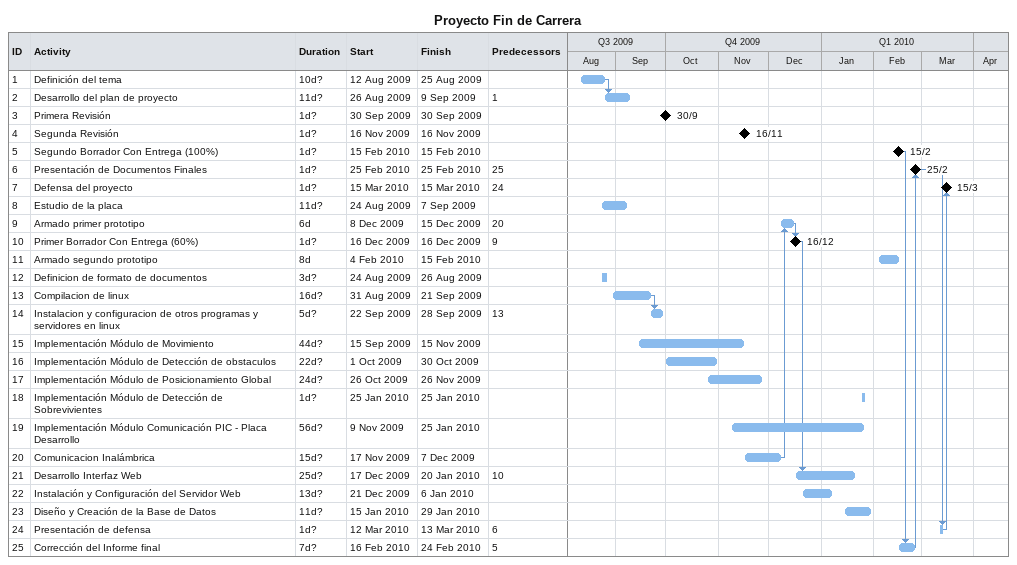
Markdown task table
Proyecto Fin de Carrera

| ID | Task | Duration | Start | Finish | Predecessors |
|---|---|---|---|---|---|
| 1 | Definición del tema | 10d? | 2009-08-12 | 2009-08-25 |  |
| 2 | Desarrollo del plan de proyecto | 11d? | 2009-08-26 | 2009-09-09 | 1 |
| 3 | Primera Revisión | 1d? | 2009-09-30 | 2009-09-30 |  |
| 4 | Segunda Revisión | 1d? | 2009-11-16 | 2009-11-16 |  |
| 5 | Segundo Borrador Con Entrega (100%) | 1d? | 2010-02-15 | 2010-02-15 |  |
| 6 | Presentación de Documentos Finales | 1d? | 2010-02-25 | 2010-02-25 | 25 |
| 7 | Defensa del proyecto | 1d? | 2010-03-15 | 2010-03-15 | 24 |
| 8 | Estudio de la placa | 11d? | 2009-08-24 | 2009-09-07 |  |
| 9 | Armado primer prototipo | 6d | 2009-12-08 | 2009-12-15 | 20 |
| 10 | Primer Borrador Con Entrega (60%) | 1d? | 2009-12-16 | 2009-12-16 | 9 |
| 11 | Armado segundo prototipo | 8d | 2010-02-04 | 2010-02-15 |  |
| 12 | Definicion de formato de documentos | 3d? | 2009-08-24 | 2009-08-26 |  |
| 13 | Compilacion de linux | 16d? | 2009-08-31 | 2009-09-21 |  |
| 14 | Instalacion y configuracion de otros programas y servidores en linux | 5d? | 2009-09-22 | 2009-09-28 | 13 |
| 15 | Implementación Módulo de Movimiento | 44d? | 2009-09-15 | 2009-11-15 |  |
| 16 | Implementación Módulo de Detección de obstaculos | 22d? | 2009-10-01 | 2009-10-30 |  |
| 17 | Implementación Módulo de Posicionamiento Global | 24d? | 2009-10-26 | 2009-11-26 |  |
| 18 | Implementación Módulo de Detección de Sobrevivientes | 1d? | 2010-01-25 | 2010-01-25 |  |
| 19 | Implementación Módulo Comunicación PIC - Placa Desarrollo | 56d? | 2009-11-09 | 2010-01-25 |  |
| 20 | Comunicacion Inalámbrica | 15d? | 2009-11-17 | 2009-12-07 |  |
| 21 | Desarrollo Interfaz Web | 25d? | 2009-12-17 | 2010-01-20 | 10 |
| 22 | Instalación y Configuración del Servidor Web | 13d? | 2009-12-21 | 2010-01-06 |  |
| 23 | Diseño y Creación de la Base de Datos | 11d? | 2010-01-15 | 2010-01-29 |  |
| 24 | Presentación de defensa | 1d? | 2010-03-12 | 2010-03-13 | 6 |
| 25 | Corrección del Informe final | 7d? | 2010-02-16 | 2010-02-24 | 5 |
